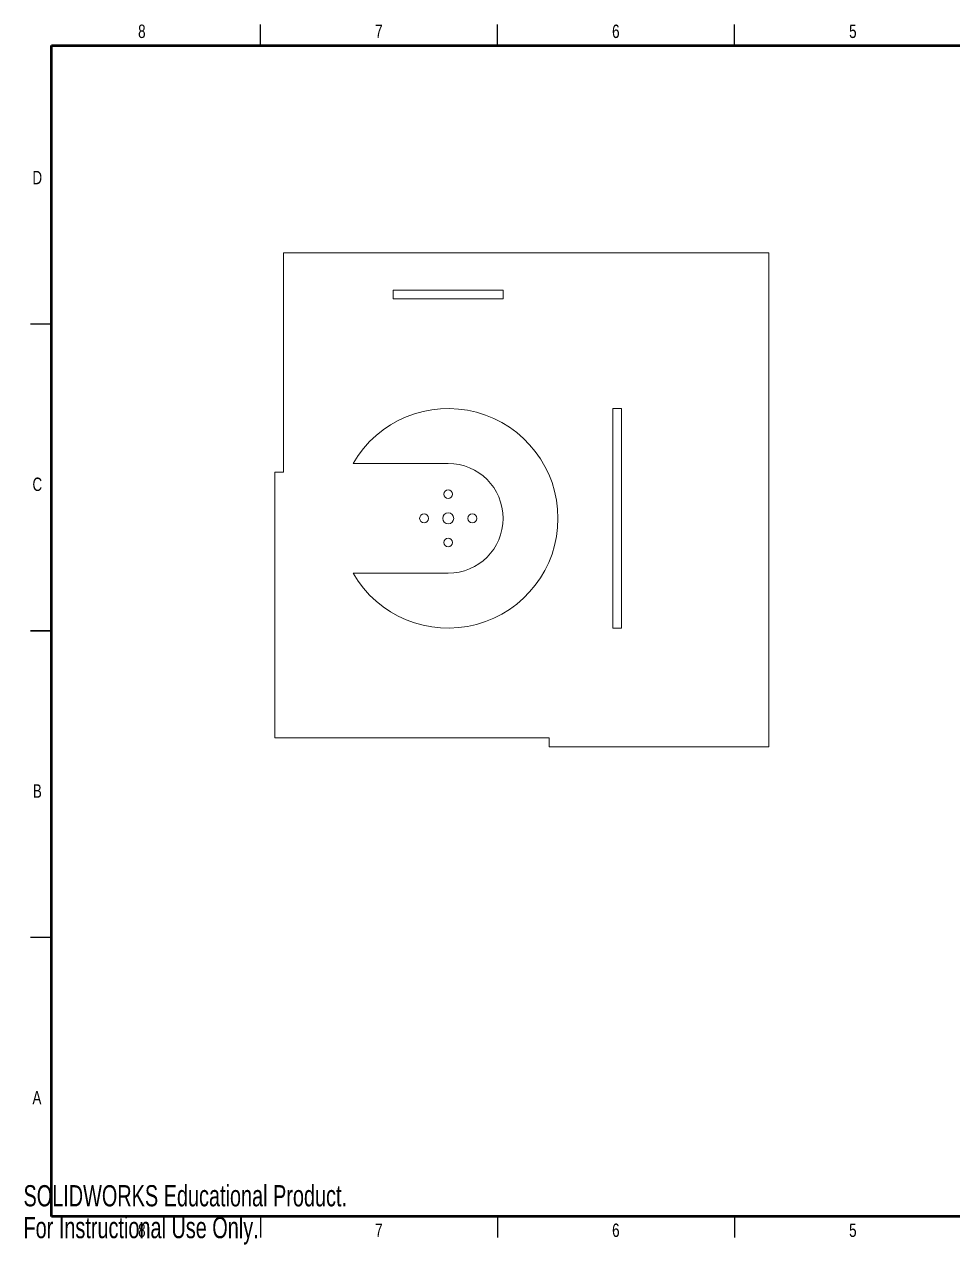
# Model space of a CAD drawing. Header units: millimetres. Extents: x 0 to 860, y 0 to 556.
# Drawn here: x 0 to 423, y 0 to 556 of the extents above; entities that cross this region are included whole.
import ezdxf

# ---------------------------------------------------------------- set-up
doc = ezdxf.new("R2010")
doc.units = ezdxf.units.MM
doc.styles.add('SLDTEXTSTYLE0', font='TXT', dxfattribs={"width": 0.75})
doc.styles.add('SLDTEXTSTYLE3', font='TXT', dxfattribs={"width": 0.7})

msp = doc.modelspace()

# ---------------------------------------------------------------- linework, layer by layer
at = {"color": 7, "linetype": 'Continuous', "lineweight": 25}
for p, q in [((107.95, 546.1), (107.95, 555.62)), ((215.9, 546.1), (215.9, 555.62)), ((323.85, 546.1), (323.85, 555.62)), ((12.7, 419.1), (3.17, 419.1)), ((3.17, 279.4), (12.7, 279.4)), ((12.7, 279.4), (3.17, 279.4)), ((12.7, 139.7), (3.17, 139.7)), ((107.95, 12.7), (107.95, 3.17)), ((215.9, 12.7), (215.9, 3.17)), ((323.85, 12.7), (323.85, 3.17))]:
    msp.add_line(p, q, dxfattribs=at)
at = {"color": 7, "linetype": 'Continuous', "lineweight": 50}
for p, q in [((12.7, 12.7), (12.7, 546.1)), ((12.7, 546.1), (850.9, 546.1)), ((850.9, 12.7), (12.7, 12.7))]:
    msp.add_line(p, q, dxfattribs=at)
at = {"color": 7, "linetype": 'Continuous', "lineweight": 18}
for p, q in [((118.45, 451.67), (118.45, 351.67)), ((118.45, 451.67), (339.45, 451.67)), ((339.45, 226.67), (339.45, 451.67)), ((168.45, 434.67), (218.45, 434.67)), ((168.45, 434.67), (168.45, 430.67)), ((218.45, 434.67), (218.45, 430.67)), ((168.45, 430.67), (218.45, 430.67)), ((272.45, 380.67), (268.45, 380.67)), ((268.45, 380.67), (268.45, 280.67)), ((272.45, 380.67), (272.45, 280.67)), ((118.45, 351.67), (114.45, 351.67)), ((114.45, 351.67), (114.45, 230.67)), ((193.45, 355.67), (150.15, 355.67)), ((193.45, 305.67), (150.15, 305.67)), ((272.45, 280.67), (268.45, 280.67)), ((114.45, 230.67), (239.45, 230.67)), ((239.45, 230.67), (239.45, 226.67)), ((239.45, 226.67), (339.45, 226.67))]:
    msp.add_line(p, q, dxfattribs=at)
for centre, radius in [((193.45, 341.67), 2), ((182.45, 330.67), 2), ((193.45, 330.67), 2.5), ((204.45, 330.67), 2), ((193.45, 319.67), 2)]:
    msp.add_circle(centre, radius, dxfattribs=at)
for radius, start, end in [(50, 210, 150), (25, 270, 90)]:
    msp.add_arc((193.45, 330.67), radius, start, end, dxfattribs=at)

# ---------------------------------------------------------------- texts
at = {"color": 7, "linetype": 'Continuous', "lineweight": 0, "char_height": 6.1, "attachment_point": 2, "style": 'SLDTEXTSTYLE0'}
for s, insert in [('8', (53.91, 555.56)), ('7', (161.86, 555.56)), ('6', (269.81, 555.56)), ('5', (377.76, 555.56)), ('D', (6.28, 488.93)), ('C', (6.29, 349.23)), ('B', (6.3, 209.53)), ('A', (6.11, 69.83)), ('8', (53.91, 9.46)), ('7', (161.86, 9.46)), ('6', (269.81, 9.46)), ('5', (377.76, 9.46))]:
    msp.add_mtext(s, dxfattribs=dict(at, insert=insert))
at = {"color": 7, "linetype": 'Continuous', "char_height": 9.6672, "attachment_point": 1, "style": 'SLDTEXTSTYLE3'}
for s, insert in [('SOLIDWORKS Educational Product.', (0, 26.96)), ('For Instructional Use Only.', (0, 12.46))]:
    msp.add_mtext(s, dxfattribs=dict(at, insert=insert))

doc.saveas('drawing.dxf')
